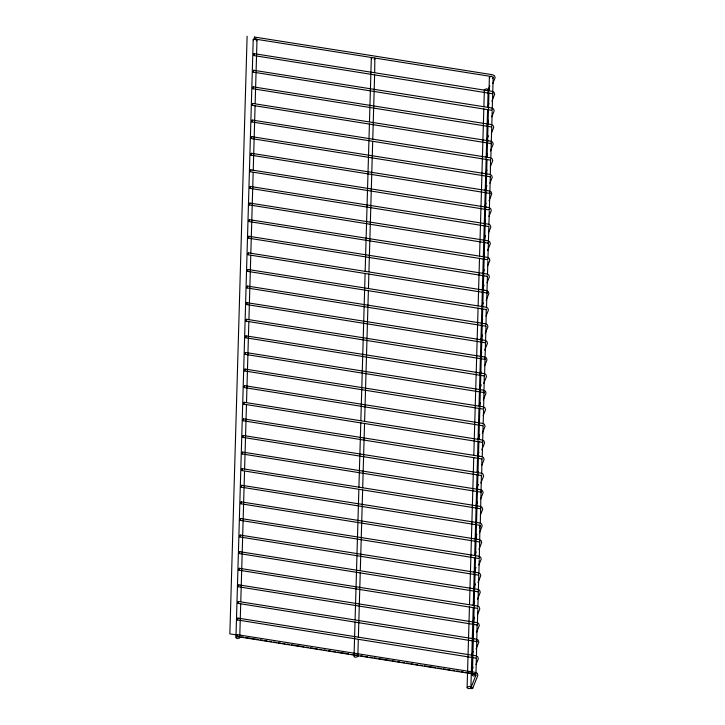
<?xml version="1.0" encoding="UTF-8"?>
<svg xmlns="http://www.w3.org/2000/svg" width="725" height="725" viewBox="0 0 725 725"><rect width="100%" height="100%" fill="white"/><g stroke="black" fill="none" stroke-linecap="round" stroke-linejoin="round"><path stroke-width="1.09" d="M247.116 36.25L229.861 633.877L237.401 635.073L237.012 636.568L474.567 674.196M240.709 603.843L239.73 637.801L237.41 638.616L236.205 638.082L235.96 637.202L253.215 39.585L255.544 38.769L256.75 39.304L256.985 40.174L255.155 103.566M240.782 601.587L244.533 471.422M244.606 469.157L246.464 404.641M246.527 402.375L248.847 322.009M248.92 319.752L250.778 255.236M250.841 252.971L253.161 172.604M253.233 170.339L255.091 105.823M358.313 639.532L357.824 656.506L355.495 657.321L354.289 656.787L354.054 655.908L355.032 621.959M355.096 619.694L358.857 489.529M358.92 487.263L360.787 422.748M360.851 420.482L365.101 273.343M365.164 271.077L369.415 123.939M369.478 121.673L371.309 58.29L372.17 57.592M358.377 637.266L360.234 572.75M360.307 570.484L362.627 490.127M362.69 487.862L364.557 423.346M364.621 421.08L368.373 290.915M368.445 288.65L368.871 273.941M368.934 271.676L372.686 141.511M372.759 139.245L374.617 74.729M374.68 72.464L374.834 58.009M471.857 687.191L470.027 688.523L468.567 688.632L467.362 688.097L467.118 687.228L469.447 606.861M469.51 604.596L473.76 457.457M473.824 455.191L478.074 308.053M478.138 305.787L479.506 258.245M479.569 255.988L483.82 108.841M483.883 106.575L484.382 89.601L486.702 88.785L487.907 89.32L488.405 90.788M473.207 607.459L470.888 687.826L471.812 688.75L472.772 688.125L477.884 675.292L477.449 673.715M473.28 605.194L474.648 557.661M474.712 555.395L477.032 475.029M477.104 472.772L478.962 408.248M479.026 405.991L483.276 258.843M483.339 256.577L487.59 109.439M487.653 107.173L488.142 90.199L489.819 85.994M474.467 673.806L475.673 674.341L475.908 675.211L473.579 676.026L472.374 675.492L474.558 590.857M474.621 588.591L478.872 441.452M478.935 439.187L482.696 309.022M482.759 306.757L487.01 159.618M487.073 157.352L488.94 92.836M489.003 90.571L489.393 76.995L491.722 76.179M475.972 672.954L476.397 658.237M476.461 655.971L477.104 624.542L477.349 624.995L238.443 586.77L238.48 585.664L238.788 584.876L476.615 622.548L478.645 623.455L479.316 625.494L476.57 632.399M477.412 623.147L477.802 609.562M477.902 606.173L478.781 575.614M478.853 573.348L479.243 559.763M479.307 557.498L479.986 524.936L480.231 525.389L241.325 487.164L241.352 486.058L241.67 485.279L479.497 522.952L481.518 523.849L482.198 525.888L479.442 532.793M480.285 523.541L481.418 475.129L481.663 475.591L242.757 437.356L242.793 436.26L243.102 435.471L480.929 473.144L482.959 474.05L483.629 476.08L480.883 482.995M481.726 473.742L481.898 458.535M482.216 456.768L483.095 426.2M483.167 423.944L483.557 410.359M483.62 408.093L484.3 375.532L484.545 375.985L245.639 337.759L245.666 336.654L245.983 335.865L483.811 373.538L485.832 374.444L486.511 376.483L483.756 383.389M484.599 374.136L485.977 326.603M486.04 324.338L486.212 309.122M486.529 307.355L487.408 276.796M487.481 274.53L487.871 260.955M487.934 258.689L488.849 226.998M488.913 224.732L489.312 211.147M489.375 208.882L490.29 177.19M490.354 174.933L490.526 159.718M490.843 157.95L491.722 127.392M491.795 125.126L492.184 111.541M492.248 109.285L493.163 77.593L492.302 78.291M237.012 636.568L237.356 634.683L475.183 672.356L477.204 673.262M492.782 83.593L495.139 77.666L494.459 75.636L492.438 74.729L254.611 37.057L254.294 37.845L254.267 38.942L491.822 76.578M488.587 107.726L487.662 106.802L488.922 103.648M491.903 101.174L494.658 94.268L493.979 92.238L491.958 91.332L254.131 53.659L253.813 54.447L253.786 55.544L492.692 93.779L492.447 93.317L492.683 94.187M488.442 120.25L487.445 123.993M491.822 116.788L494.178 110.871L493.498 108.832L491.478 107.934L253.65 70.262L253.333 71.041L253.306 72.147L492.212 110.372L491.967 109.919M488.297 140.804L486.711 139.998L488.378 135.802M491.342 133.391L493.698 127.473L493.027 125.434L490.997 124.528L253.17 86.855L252.853 87.643L252.826 88.749L491.731 126.975L491.487 126.522M487.825 157.407L486.23 156.6L487.481 153.446M490.472 150.981L493.218 144.067L492.547 142.037L490.517 141.13L252.69 103.457L252.382 104.246L252.345 105.343L491.251 143.577L491.006 143.115L491.242 143.994M487.001 170.049L485.75 173.203L486.665 174.127M490.381 166.596L492.737 160.669L492.067 158.639L490.037 157.733L252.209 120.06L251.901 120.848L251.865 121.945L490.771 160.18M486.865 190.602L485.27 189.805L486.946 185.6M489.901 183.189L492.257 177.272L491.586 175.242L489.556 174.335L251.729 136.663L251.421 137.451L251.385 138.547L490.29 176.782L490.046 176.32M486.384 207.205L484.789 206.398L486.049 203.254M489.031 200.78L491.777 193.874L491.106 191.835L489.076 190.938L251.249 153.265L250.941 154.044L250.904 155.15L489.81 193.376L489.565 192.922L489.81 193.792M485.569 219.847L484.572 223.599M488.949 216.394L491.305 210.477L490.626 208.438L488.605 207.531L250.778 169.858L250.46 170.647L250.433 171.752L489.339 209.978L489.094 209.525M484.092 240.202L485.505 235.398M488.469 232.997L490.825 227.07L490.145 225.04L488.124 224.134L250.297 186.461L249.98 187.249L249.953 188.346L488.858 226.581L488.614 226.118M484.273 257.13L483.348 256.206L484.608 253.052M487.59 250.578L490.345 243.672L489.665 241.642L487.644 240.736L249.817 203.063L249.5 203.852L249.472 204.948L488.378 243.183L488.133 242.721L488.369 243.6M484.128 269.655L483.131 273.397M487.508 266.193L489.864 260.275L489.185 258.245L487.164 257.339L249.337 219.666L249.019 220.454L248.992 221.551L487.898 259.786L487.653 259.323M483.983 290.208L482.397 289.402L484.064 285.206M487.028 282.795L489.384 276.877L488.713 274.838L486.683 273.941L248.856 236.268L248.539 237.048L248.512 238.153L487.418 276.379L487.173 275.926M483.512 306.811L481.917 306.004L483.167 302.851M486.158 300.386L488.904 293.48L488.233 291.441L486.203 290.535L248.376 252.862L248.068 253.65L248.032 254.756L486.937 292.982L486.692 292.528L486.928 293.398M482.687 319.453L481.699 323.205M486.067 316L488.423 310.073L487.753 308.043L485.723 307.137L247.896 269.464L247.587 270.253L247.551 271.349L486.457 309.584M482.551 340.016L480.956 339.209L482.632 335.004M485.197 333.582L487.943 326.676L487.272 324.646L485.243 323.74L247.415 286.067L247.107 286.855L247.071 287.952L485.977 326.187L485.732 325.724M482.071 356.609L480.476 355.812L481.735 352.658M484.717 350.184L487.463 343.278L486.792 341.248L484.762 340.342L246.935 302.669L246.627 303.458L246.591 304.554L485.496 342.789L485.252 342.327L485.496 343.197M484.635 365.799L486.992 359.881L486.312 357.842L484.291 356.945L246.464 319.272L246.147 320.051L246.11 321.157L485.025 359.382L484.78 358.929M479.778 389.606L481.192 384.812M479.298 406.208L480.294 402.457M483.276 399.992L486.031 393.077L485.351 391.047L483.33 390.141L245.503 352.468L245.186 353.256L245.159 354.353L484.064 392.587L483.82 392.125L484.055 393.004M479.397 420.11L478.817 422.802M483.194 415.606L485.551 409.679L484.871 407.649L482.85 406.743L245.023 369.07L244.706 369.859L244.678 370.955L483.584 409.19L483.339 408.728M479.669 439.613L478.083 438.815L479.751 434.61M482.324 433.188L485.07 426.282L484.391 424.252L482.37 423.346L244.542 385.673L244.225 386.461L244.198 387.558L483.104 425.792L482.859 425.33M479.198 456.215L477.603 455.409L478.853 452.264M481.844 449.79L484.59 442.884L483.919 440.845L481.889 439.948L244.062 402.275L243.754 403.055L243.718 404.16L482.623 442.386L482.379 441.933L482.614 442.803M481.753 465.405L484.11 459.487L483.439 457.448L481.409 456.542L243.582 418.869L243.274 419.657L243.237 420.763L482.143 458.988M478.237 489.42L476.642 488.614L478.319 484.409M477.086 506.141L476.162 505.216L477.422 502.062M480.403 499.588L483.149 492.683L482.478 490.653L480.448 489.747L242.621 452.074L242.313 452.862L242.277 453.959L481.183 492.193L480.938 491.731L481.183 492.61M480.322 515.203L482.678 509.285L481.998 507.255L479.977 506.349L242.15 468.676L241.833 469.465L241.797 470.561L480.711 508.796M476.796 539.219L475.201 538.412L476.878 534.216M479.388 527.909L480.222 525.806M474.984 555.613L475.981 551.861M478.962 549.396L481.717 542.49L481.037 540.451L479.017 539.545L241.189 501.872L240.872 502.661L240.845 503.766L479.751 541.992L479.506 541.539L479.742 542.409M474.503 572.215L475.917 567.412M478.881 565.011L481.237 559.084L480.557 557.054L478.536 556.147L240.709 518.475L240.392 519.263L240.365 520.36L479.27 558.594L479.026 558.132M474.685 589.144L473.769 588.22L475.437 584.015M478.011 582.592L480.757 575.686L480.077 573.656L478.056 572.75L240.229 535.077L239.912 535.866L239.884 536.962L478.79 575.197L478.545 574.735M474.204 605.747L473.289 604.822L474.54 601.668M477.53 599.194L480.276 592.289L479.606 590.259L477.576 589.353L239.748 551.68L239.44 552.468L239.404 553.565L478.31 591.799L478.065 591.337L478.301 592.207M474.476 617.22L473.072 622.014M477.44 614.809L479.796 608.891L479.125 606.852L477.095 605.955L239.268 568.282L238.96 569.062L238.924 570.167L477.829 608.393L477.585 607.94M473.923 638.825L472.328 638.018L473.579 634.864M472.772 655.545L471.848 654.621L473.108 651.467M476.089 649.002L478.835 642.087L478.165 640.057L476.135 639.151L238.307 601.478L237.999 602.267L237.963 603.363L476.869 641.598L476.624 641.136L476.869 642.015M471.631 671.812L473.044 667.018M476.008 664.617L478.364 658.69L477.684 656.66L475.663 655.753L237.836 618.081L237.519 618.869L237.483 619.966L476.397 658.2L476.153 657.738M475.908 675.211L470.888 687.826L470.652 686.947L469.447 686.412L467.118 687.228M488.142 90.199L489.112 89.565M487.662 106.802L487.961 106.294M486.711 139.998L487.671 139.372M486.23 156.6L486.52 156.093M485.27 189.805L486.23 189.171M484.789 206.398L485.079 205.9M483.829 239.603L484.798 238.978M483.348 256.206L483.647 255.698M482.397 289.402L483.358 288.777M481.917 306.004L482.207 305.497M480.956 339.209L481.917 338.575M480.476 355.812L480.766 355.304M479.515 389.008L480.485 388.382M479.035 405.61L479.334 405.103M478.083 438.815L479.044 438.181M477.603 455.409L477.893 454.91M476.642 488.614L477.603 487.988M476.162 505.216L476.452 504.709M475.201 538.412L476.171 537.787M474.721 555.015L475.02 554.507M474.25 571.617L475.21 570.992M473.769 588.22L474.73 587.585M473.289 604.822L473.579 604.315M472.328 638.018L473.289 637.393M471.848 654.621L472.138 654.113M471.368 671.223L472.338 670.589M254.267 38.942L254.611 37.057M253.786 55.544L254.131 53.659M253.306 72.147L253.65 70.262M252.826 88.749L253.17 86.855M252.345 105.343L252.69 103.457M251.865 121.945L252.209 120.06M251.385 138.547L251.729 136.663M250.904 155.15L251.249 153.265M250.433 171.752L250.778 169.858M249.953 188.346L250.297 186.461M249.472 204.948L249.817 203.063M248.992 221.551L249.337 219.666M248.512 238.153L248.856 236.268M248.032 254.756L248.376 252.862M247.551 271.349L247.896 269.464M247.071 287.952L247.415 286.067M246.591 304.554L246.935 302.669M246.11 321.157L246.464 319.272M245.639 337.759L245.983 335.865M245.159 354.353L245.503 352.468M244.678 370.955L245.023 369.07M244.198 387.558L244.542 385.673M243.718 404.16L244.062 402.275M243.237 420.763L243.582 418.869M242.757 437.356L243.102 435.471M242.277 453.959L242.621 452.074M241.797 470.561L242.15 468.676M241.325 487.164L241.67 485.279M240.845 503.766L241.189 501.872M240.365 520.36L240.709 518.475M239.884 536.962L240.229 535.077M239.404 553.565L239.748 551.68M238.924 570.167L239.268 568.282M238.443 586.77L238.788 584.876M237.963 603.363L238.307 601.478M237.483 619.966L237.836 618.081M256.124 40.881L256.985 40.174M374.209 59.586L375.079 58.888M235.96 637.202L238.289 636.396L239.495 636.931L239.73 637.801M354.054 655.908L354.915 655.21L358.612 655.454M472.138 674.622L473.008 673.915M487.481 122.897L488.152 122.77M486.04 172.695L486.711 172.568M481.726 322.099L482.397 321.982M480.965 371.78L479.995 372.405L480.258 373.003M477.412 471.504L478.083 471.386M476.651 521.184L475.682 521.819L475.944 522.408M473.099 620.917L473.769 620.79M236.957 636.178L239.187 636.532M241.425 636.885L243.654 637.239M245.884 637.592L258.163 639.541M260.393 639.894L262.631 640.248M264.861 640.601L267.09 640.954M269.328 641.308L271.558 641.661M273.787 642.015L276.026 642.368M278.255 642.722L280.484 643.075M282.714 643.428L284.952 643.782M287.182 644.135L289.411 644.489M291.649 644.842L303.92 646.791M306.158 647.144L308.388 647.498M310.617 647.851L312.856 648.204M315.085 648.558L317.314 648.911M319.553 649.265L321.782 649.618M324.012 649.972L326.241 650.325M328.479 650.678L330.709 651.032M332.938 651.385L335.177 651.739M337.406 652.092L348.562 653.859M351.915 654.394L354.144 654.748M360.842 655.808L363.071 656.161M365.309 656.515L367.539 656.868M369.768 657.222L372.007 657.575M374.236 657.928L376.465 658.282M378.704 658.635L389.86 660.403M392.089 660.756L395.442 661.282M397.672 661.635L399.91 661.988M402.139 662.342L404.369 662.695M406.598 663.049L408.837 663.411M411.066 663.765L413.295 664.118M415.534 664.472L417.763 664.825M419.993 665.178L422.231 665.532M424.46 665.885L435.616 667.653M437.855 668.006L441.199 668.532M443.437 668.885L445.667 669.238M447.896 669.592L450.125 669.945M452.364 670.299L454.593 670.652M456.822 671.006L459.061 671.359M461.29 671.713L463.52 672.066M465.758 672.419L475.799 674.014M356.383 655.101L357.579 655.636L357.824 656.506M492.927 76.714L493.172 77.176M477.123 472.011L477.385 472.609M472.519 687.527L472.772 688.125M489.393 76.995L489.638 77.865M484.382 89.601L484.617 90.471M371.309 58.29L371.544 59.16M253.215 39.585L253.46 40.455"/></g></svg>
